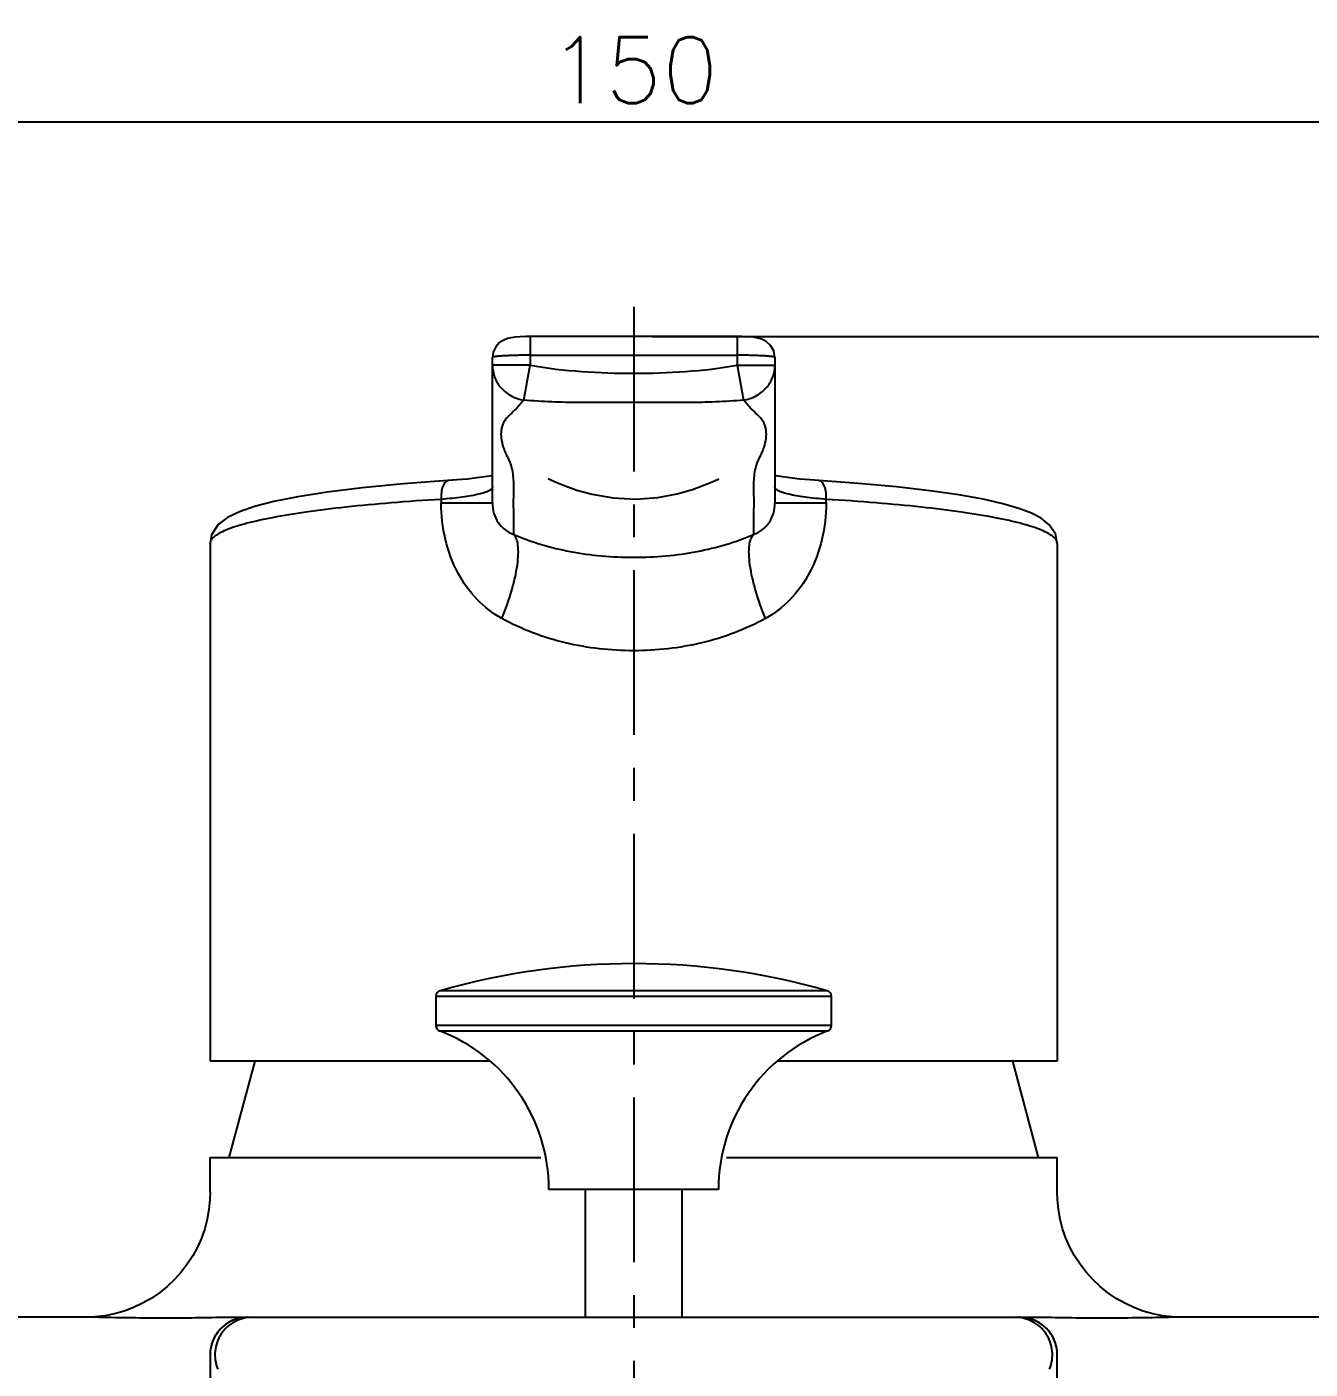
# Model space of a CAD drawing. Extents: x 38931 to 39525, y 15845 to 16265.
# Drawn here: x 39326.5 to 39394.7, y 15988 to 16059.3 of the extents above; entities that cross this region are included whole.
import ezdxf

# ---------------------------------------------------------------- set-up
doc = ezdxf.new("R2010")
doc.units = 0
doc.header["$LTSCALE"] = 7
doc.header["$MEASUREMENT"] = 0
doc.linetypes.add('CENTER', pattern=[2, 1.25, -0.25, 0.25, -0.25])
doc.layers.get('0').update_dxf_attribs({"color": 2, "linetype": 'CONTINUOUS'})
doc.layers.get('Defpoints').update_dxf_attribs({"linetype": 'CONTINUOUS'})
for name, color, linetype in [('08_ALL_FEATURES', 7, 'CONTINUOUS'), ('CL', 1, 'CENTER'), ('DIM', 2, 'CONTINUOUS'), ('DWG', 7, 'CONTINUOUS'), ('Make2D 표시선', 7, 'CONTINUOUS')]:
    doc.layers.add(name, color=color, linetype=linetype)
doc.styles.add('GHS', font='romans', dxfattribs={"bigfont": 'ghs'})
doc.dimstyles.new('DIM_WS01', dxfattribs={"dimtxt": 3.5, "dimasz": 3, "dimexe": 1, "dimexo": 1, "dimgap": 1, "dimtad": 1, "dimdec": 4, "dimzin": 9, "dimdsep": 46, "dimtxsty": 'GHS', "dimcen": -2, "dimclrd": 256, "dimclre": 256, "dimclrt": 256, "dimadec": 4, "dimazin": 2, "dimtfac": 1, "dimtdec": 4, "dimtix": 1, "dimtmove": 0, "dimatfit": 1, "dimfxl": 1, "dimtolj": 1, "dimtzin": 0, "dimlwd": -1, "dimlwe": -1, "dimarcsym": 0})

# ---------------------------------------------------------------- blocks, each defined once
blk = doc.blocks.new('*D3')
at = {"layer": 'Defpoints', "color": 0, "transparency": 16777216}
for p in [(39433.756, 16054.221), (39283.756, 15988.724), (39433.756, 15988.724)]:
    blk.add_point(p, dxfattribs=at)
at = {"layer": 'DIM', "transparency": 16777216}
for p, q in [((39283.756, 15989.724), (39283.756, 16055.221)), ((39433.756, 15989.724), (39433.756, 16055.221)), ((39286.756, 16054.221), (39430.756, 16054.221))]:
    blk.add_line(p, q, dxfattribs=at)
for points in [[(39286.756, 16054.721), (39286.756, 16053.721), (39283.756, 16054.221)], [(39430.756, 16054.721), (39430.756, 16053.721), (39433.756, 16054.221)]]:
    blk.add_solid(points, dxfattribs=at)
at = {"layer": 'DIM', "transparency": 16777216, "insert": (39358.756, 16056.971), "char_height": 3.5, "attachment_point": 5, "style": 'GHS'}
blk.add_mtext('\\A1;150', dxfattribs=at)
blk = doc.blocks.new('*D6')
at = {"layer": 'Defpoints', "color": 0, "transparency": 16777216}
for p in [(39358.756, 16042.826), (39470.388, 16042.826), (39428.999, 15960.724)]:
    blk.add_point(p, dxfattribs=at)
at = {"layer": 'DIM', "transparency": 16777216}
for p, q in [((39359.756, 16042.826), (39471.388, 16042.826)), ((39470.388, 15963.724), (39470.388, 16039.826)), ((39429.999, 15960.724), (39471.388, 15960.724))]:
    blk.add_line(p, q, dxfattribs=at)
for points in [[(39469.888, 16039.826), (39470.888, 16039.826), (39470.388, 16042.826)], [(39469.888, 15963.724), (39470.888, 15963.724), (39470.388, 15960.724)]]:
    blk.add_solid(points, dxfattribs=at)
at = {"layer": 'DIM', "transparency": 16777216, "insert": (39466.721, 16001.775), "char_height": 3.5, "attachment_point": 5, "rotation": 90, "style": 'GHS'}
blk.add_mtext('\\A1;(82.1)', dxfattribs=at)

msp = doc.modelspace()

# ---------------------------------------------------------------- linework, layer by layer
at = {"color": 2}
for p, q in [((39348.25697, 16007.78301), (39358.75633, 16007.78316)), ((39358.75633, 16008.07151), (39348.4766, 16008.07151)), ((39369.03605, 16008.07151), (39358.75633, 16008.07151)), ((39358.75633, 16007.78301), (39369.25568, 16007.78301)), ((39358.75633, 16006.21791), (39348.25697, 16006.21791)), ((39369.25568, 16006.21791), (39358.75633, 16006.21773)), ((39348.452, 16005.9376), (39358.75633, 16005.9376)), ((39358.75633, 16005.9376), (39369.06065, 16005.9376))]:
    msp.add_line(p, q, dxfattribs=at)
at = {"layer": '08_ALL_FEATURES', "color": 7, "linetype": 'Continuous'}
for p, q in [((39353.25612, 16042.82568), (39353.25611, 16041.29872)), ((39364.25612, 16042.82568), (39353.25612, 16042.82568)), ((39364.25612, 16042.82568), (39364.25614, 16041.29873)), ((39353.25612, 16041.82568), (39364.25613, 16041.82568)), ((39351.25617, 16041.70381), (39351.25612, 16041.70289)), ((39351.25612, 16033.98741), (39351.25612, 16041.70289)), ((39353.25611, 16041.29872), (39351.25612, 16041.29872)), ((39352.91432, 16039.44354), (39353.25611, 16041.29872)), ((39364.25613, 16041.29873), (39366.25612, 16041.29888)), ((39364.25614, 16041.29873), (39364.59798, 16039.44354)), ((39366.25612, 16041.70289), (39366.25612, 16041.70307)), ((39366.25612, 16041.70289), (39366.25612, 16033.98764)), ((39348.92093, 16035.16818), (39348.92084, 16035.16818)), ((39351.25612, 16034.82633), (39351.25611, 16034.82493)), ((39366.25613, 16034.82493), (39366.25612, 16034.82633)), ((39368.59127, 16035.16814), (39368.59118, 16035.16814)), ((39348.52885, 16034.17013), (39348.52885, 16033.9874)), ((39348.52885, 16033.9874), (39351.25612, 16033.98741)), ((39366.25612, 16033.98764), (39368.9834, 16033.98761)), ((39368.9834, 16033.98761), (39368.9834, 16034.17009)), ((39336.25612, 16031.81874), (39336.25614, 16031.81535)), ((39336.25612, 16031.81874), (39336.25612, 16004.32624)), ((39381.25612, 16031.81958), (39381.25612, 16004.32624)), ((39351.14285, 16004.32624), (39336.25612, 16004.32624)), ((39381.25612, 16004.32624), (39366.36981, 16004.32624))]:
    msp.add_line(p, q, dxfattribs=at)
for points in [[(39353.25612, 16042.82568), (39353.03439, 16042.82296), (39352.72373, 16042.80932), (39352.4575, 16042.78592), (39352.23893, 16042.75364), (39352.04944, 16042.70898), (39351.85137, 16042.63347), (39351.63259, 16042.49456), (39351.43161, 16042.275), (39351.29728, 16041.99073), (39351.25606, 16041.70379)], [(39366.25612, 16041.70306), (39366.19491, 16042.05035), (39366.02981, 16042.34266), (39365.80067, 16042.55289), (39365.56696, 16042.67386), (39365.35509, 16042.73695), (39365.12667, 16042.77692), (39364.845, 16042.8054), (39364.50633, 16042.82221), (39364.25612, 16042.82568)], [(39351.25612, 16035.43993), (39351.18437, 16035.42361), (39350.85245, 16035.36437), (39350.43489, 16035.30524), (39349.93666, 16035.24926), (39349.36425, 16035.19897), (39346.53273, 16034.99399)], [(39368.13475, 16035.19996), (39367.56505, 16035.2503), (39367.06911, 16035.30628), (39366.65353, 16035.36537), (39366.3234, 16035.42451), (39366.25612, 16035.43987)], [(39346.53273, 16034.99399), (39344.33455, 16034.78272), (39342.47464, 16034.55267), (39340.92315, 16034.30934), (39339.64874, 16034.05551), (39338.62075, 16033.79136), (39337.81392, 16033.51501), (39337.18863, 16033.21173), (39336.69487, 16032.83266), (39336.33996, 16032.28401), (39336.25599, 16031.81469)], [(39354.21571, 16035.2703), (39354.38399, 16035.19359), (39354.67551, 16035.06386), (39355.12378, 16034.87954), (39355.74383, 16034.65981), (39356.54746, 16034.43803)], [(39356.54746, 16034.43803), (39357.67542, 16034.24388), (39358.8716, 16034.18362), (39360.03165, 16034.26781), (39361.05979, 16034.46056), (39361.8758, 16034.69484), (39362.48107, 16034.91593), (39362.92414, 16035.10205), (39363.20449, 16035.22836), (39363.27852, 16035.26215)], [(39381.25613, 16031.81957), (39381.15226, 16032.33643), (39380.82996, 16032.82009), (39380.40442, 16033.16174), (39379.87988, 16033.43804), (39379.21471, 16033.69081), (39378.36902, 16033.93468), (39377.31211, 16034.17294), (39376.02368, 16034.40456), (39374.49199, 16034.62602), (39372.71217, 16034.83241), (39370.68755, 16035.01812), (39368.13475, 16035.19996)]]:
    msp.add_lwpolyline(points, dxfattribs=at)
for points, knots in [([(39353.25612, 16041.82568), (39353.12613, 16041.82569), (39352.8714, 16041.82417), (39352.50156, 16041.81741), (39352.16083, 16041.80651), (39351.86214, 16041.79202), (39351.6171, 16041.77454), (39351.45018, 16041.75675), (39351.35063, 16041.74107), (39351.30094, 16041.72935), (39351.27167, 16041.72045), (39351.25603, 16041.709), (39351.25606, 16041.70379)], [0, 0, 0, 0, 0.19374951, 0.37969514, 0.551319, 0.70191139, 0.82529653, 0.91773168, 0.95141527, 0.97630331, 0.99223417, 1, 1, 1, 1]), ([(39366.25612, 16041.70306), (39366.25613, 16041.7082), (39366.24132, 16041.71972), (39366.21257, 16041.72877), (39366.16403, 16041.74055), (39366.06532, 16041.75638), (39365.89889, 16041.77419), (39365.65393, 16041.79176), (39365.35493, 16041.80638), (39365.01335, 16041.81738), (39364.64229, 16041.82414), (39364.38654, 16041.82568), (39364.25613, 16041.82568)], [0, 0, 0, 0, 0.00766035, 0.02315851, 0.04749126, 0.0806991, 0.17282727, 0.29630766, 0.44692442, 0.61885252, 0.80564657, 1, 1, 1, 1]), ([(39351.25612, 16041.29875), (39351.25612, 16041.08677), (39351.33709, 16040.64221), (39351.69751, 16040.05408), (39352.25138, 16039.62604), (39352.69392, 16039.47948), (39352.91431, 16039.44349)], [0, 0, 0, 0, 0.23613637, 0.49096246, 0.75123741, 1, 1, 1, 1]), ([(39353.2561, 16041.29869), (39354.16113, 16041.13193), (39355.99457, 16040.92344), (39358.75612, 16040.83695), (39361.51767, 16040.92344), (39363.35112, 16041.13192), (39364.25615, 16041.29868)], [0, 0, 0, 0, 0.24996369, 0.50000001, 0.75003633, 1, 1, 1, 1]), ([(39364.59799, 16039.44349), (39364.81839, 16039.47949), (39365.26094, 16039.62607), (39365.81482, 16040.05416), (39366.17521, 16040.64234), (39366.25614, 16041.08692), (39366.25612, 16041.2989)], [0, 0, 0, 0, 0.24876609, 0.50904293, 0.76386787, 1, 1, 1, 1]), ([(39352.91434, 16039.44351), (39352.78826, 16039.28308), (39352.55472, 16039.02181), (39352.17011, 16038.65543), (39351.88881, 16038.35945), (39351.75978, 16038.05847), (39351.69994, 16037.77808), (39351.70608, 16037.3952), (39351.80123, 16037.00828), (39351.9236, 16036.69551), (39352.03136, 16036.46809), (39352.13131, 16036.25056), (39352.23889, 16035.97635), (39352.32611, 16035.63284), (39352.36753, 16035.21559), (39352.37382, 16034.7964), (39352.3653, 16034.37584), (39352.36203, 16033.95694), (39352.36671, 16033.54145), (39352.37222, 16032.99193), (39352.37772, 16032.58066), (39352.38315, 16032.3069)], [0, 0, 0, 0, 0.07978994, 0.13642983, 0.20860045, 0.2364093, 0.26335291, 0.32024743, 0.38431494, 0.41814953, 0.45147307, 0.48270056, 0.51175363, 0.5665723, 0.62060674, 0.67535556, 0.73044379, 0.78509818, 0.83916268, 0.89292549, 1, 1, 1, 1]), ([(39364.59792, 16039.44362), (39364.10093, 16039.39196), (39363.11305, 16039.33253), (39361.64286, 16039.30832), (39360.194, 16039.30581), (39358.75614, 16039.30667), (39357.31828, 16039.30581), (39355.86942, 16039.30832), (39354.39924, 16039.33254), (39353.41137, 16039.39196), (39352.91438, 16039.44362)], [0, 0, 0, 0, 0.12821922, 0.25372697, 0.37730666, 0.5000005, 0.62269429, 0.74627413, 0.87178173, 1, 1, 1, 1]), ([(39365.12922, 16032.30688), (39365.13475, 16032.58065), (39365.1398, 16032.99192), (39365.14593, 16033.54145), (39365.1499, 16033.95692), (39365.14735, 16034.37584), (39365.13842, 16034.79636), (39365.14483, 16035.21559), (39365.18618, 16035.63279), (39365.27351, 16035.97627), (39365.38099, 16036.25053), (39365.48084, 16036.46813), (39365.58878, 16036.6955), (39365.71094, 16037.00833), (39365.80624, 16037.39523), (39365.81236, 16037.77811), (39365.75246, 16038.05848), (39365.62341, 16038.35943), (39365.34219, 16038.65545), (39364.95755, 16039.0218), (39364.72402, 16039.28307), (39364.59793, 16039.4435)], [0, 0, 0, 0, 0.10707779, 0.16083501, 0.21491047, 0.26955124, 0.32464726, 0.37939099, 0.43343903, 0.48822421, 0.51730153, 0.54854105, 0.5818378, 0.61569869, 0.6797562, 0.73665207, 0.76359535, 0.79140195, 0.86357187, 0.92021033, 1, 1, 1, 1]), ([(39348.92085, 16035.16811), (39348.89256, 16035.16634), (39348.83116, 16035.14917), (39348.74885, 16035.08476), (39348.67512, 16034.98507), (39348.58897, 16034.7993), (39348.52976, 16034.52142), (39348.52296, 16034.28816), (39348.52882, 16034.17014)], [0, 0, 0, 0, 0.07386028, 0.16103596, 0.26752571, 0.39427334, 0.69205945, 1, 1, 1, 1]), ([(39351.25613, 16034.82495), (39351.25614, 16034.8077), (39351.24602, 16034.76971), (39351.20654, 16034.71875), (39351.14538, 16034.66955), (39351.02333, 16034.5989), (39350.81283, 16034.518), (39350.49634, 16034.43153), (39350.10048, 16034.35185), (39349.63254, 16034.27995), (39349.10077, 16034.21762), (39348.72552, 16034.18484), (39348.52882, 16034.17014)], [0, 0, 0, 0, 0.01800107, 0.03941683, 0.06626026, 0.09945615, 0.18615904, 0.30045647, 0.44156317, 0.60710677, 0.79423297, 1, 1, 1, 1]), ([(39368.98325, 16034.17009), (39368.78659, 16034.1848), (39368.41139, 16034.2176), (39367.87967, 16034.27995), (39367.41176, 16034.35185), (39367.01591, 16034.43153), (39366.69941, 16034.51799), (39366.48891, 16034.5989), (39366.36686, 16034.66954), (39366.30571, 16034.71875), (39366.26623, 16034.76971), (39366.2561, 16034.80769), (39366.25611, 16034.82495)], [0, 0, 0, 0, 0.2057462, 0.39286631, 0.55841305, 0.6995267, 0.8138305, 0.90053825, 0.933736, 0.96058095, 0.98199791, 1, 1, 1, 1]), ([(39368.98326, 16034.17009), (39368.98913, 16034.28811), (39368.98235, 16034.52138), (39368.92316, 16034.79925), (39368.83702, 16034.98502), (39368.76328, 16035.08472), (39368.68096, 16035.14913), (39368.61955, 16035.1663), (39368.59126, 16035.16807)], [0, 0, 0, 0, 0.30793218, 0.60570836, 0.73245396, 0.83894553, 0.92612815, 1, 1, 1, 1]), ([(39348.52882, 16034.17014), (39347.64295, 16034.1171), (39345.95259, 16033.99938), (39343.55693, 16033.77639), (39341.45001, 16033.51815), (39339.89519, 16033.26829), (39338.82639, 16033.04841), (39338.16112, 16032.88682), (39337.59236, 16032.72088), (39337.12213, 16032.55158), (39336.75226, 16032.37935), (39336.51164, 16032.22486), (39336.37658, 16032.0959), (39336.29, 16031.98199), (39336.25611, 16031.88154), (39336.25598, 16031.81874)], [0, 0, 0, 0, 0.20907379, 0.39915438, 0.56675802, 0.70907989, 0.76999209, 0.82378542, 0.87032204, 0.90951461, 0.94140007, 0.96632115, 0.97642979, 0.98520399, 1, 1, 1, 1]), ([(39351.7561, 16027.83918), (39351.27252, 16028.10295), (39350.36146, 16028.81862), (39349.32798, 16030.27476), (39348.67448, 16032.04587), (39348.52843, 16033.33296), (39348.52885, 16033.9874)], [0, 0, 0, 0, 0.22770455, 0.47019847, 0.72946946, 1, 1, 1, 1]), ([(39351.25612, 16033.9874), (39351.25598, 16033.79744), (39351.30537, 16033.42458), (39351.53911, 16032.92351), (39351.90942, 16032.53551), (39352.22011, 16032.36678), (39352.38315, 16032.3069)], [0, 0, 0, 0, 0.26476455, 0.51582812, 0.75793394, 1, 1, 1, 1]), ([(39365.12921, 16032.30689), (39365.2921, 16032.36718), (39365.603, 16032.53537), (39365.9731, 16032.92363), (39366.20697, 16033.42462), (39366.25626, 16033.79754), (39366.25612, 16033.9876)], [0, 0, 0, 0, 0.24206179, 0.48414995, 0.73512782, 1, 1, 1, 1]), ([(39368.98339, 16033.98762), (39368.9838, 16033.33304), (39368.838, 16032.04588), (39368.18407, 16030.27517), (39367.15137, 16028.81816), (39366.23922, 16028.10443), (39365.7564, 16027.83926)], [0, 0, 0, 0, 0.27059021, 0.52978912, 0.77229128, 1, 1, 1, 1]), ([(39381.25613, 16031.81957), (39381.25623, 16031.85001), (39381.24656, 16031.91371), (39381.20418, 16032.00607), (39381.13541, 16032.09685), (39380.99966, 16032.22539), (39380.75839, 16032.37988), (39380.38834, 16032.55197), (39379.9185, 16032.72153), (39379.35002, 16032.88751), (39378.68444, 16033.04885), (39377.61515, 16033.26837), (39376.06045, 16033.51834), (39373.95405, 16033.77666), (39371.55903, 16033.99939), (39369.86897, 16034.11702), (39368.98325, 16034.17009)], [0, 0, 0, 0, 0.00717202, 0.01492117, 0.02370692, 0.03383906, 0.05881926, 0.09072703, 0.12986654, 0.17635265, 0.23017704, 0.29114725, 0.43345269, 0.60095575, 0.79098261, 1, 1, 1, 1]), ([(39351.7561, 16027.83917), (39351.95065, 16028.31778), (39352.20787, 16029.03846), (39352.4587, 16029.99481), (39352.58357, 16030.6487), (39352.63935, 16031.22227), (39352.62792, 16031.69455), (39352.55164, 16032.05534), (39352.44593, 16032.24343), (39352.38315, 16032.3069)], [0, 0, 0, 0, 0.33375382, 0.49317547, 0.63838968, 0.76331932, 0.8648689, 0.94232908, 1, 1, 1, 1]), ([(39352.38315, 16032.3069), (39353.34022, 16031.89017), (39354.89814, 16031.44129), (39357.05353, 16031.14229), (39358.75632, 16031.06465), (39360.45918, 16031.14237), (39362.61447, 16031.44166), (39364.17223, 16031.89041), (39365.12919, 16032.30688)], [0, 0, 0, 0, 0.23998782, 0.36877943, 0.50000717, 0.63125216, 0.76006075, 1, 1, 1, 1]), ([(39365.75641, 16027.83927), (39365.56184, 16028.31787), (39365.30459, 16029.03852), (39365.05371, 16029.99485), (39364.92881, 16030.64872), (39364.87301, 16031.22227), (39364.88442, 16031.69454), (39364.96069, 16032.05532), (39365.06639, 16032.24341), (39365.12917, 16032.30687)], [0, 0, 0, 0, 0.33375687, 0.49317863, 0.63839227, 0.76332095, 0.86486951, 0.94232899, 1, 1, 1, 1]), ([(39365.7564, 16027.83926), (39365.22613, 16027.54773), (39364.12098, 16027.04166), (39361.79716, 16026.33467), (39358.75621, 16025.99057), (39355.7155, 16026.33478), (39353.39154, 16027.04122), (39352.2864, 16027.54739), (39351.7561, 16027.83918)], [0, 0, 0, 0, 0.12484392, 0.24976892, 0.50000101, 0.75023257, 0.87512381, 1, 1, 1, 1])]:
    msp.add_open_spline(points, degree=3, knots=knots, dxfattribs=at)
at = {"layer": 'CL'}
msp.add_line((39358.75612, 16044.40427), (39358.75612, 15933.88869), dxfattribs=at)
at = {"layer": 'DWG', "linetype": 'Continuous'}
for p, q in [((39336.25746, 15997.36387), (39336.25712, 15999.21593)), ((39336.25724, 15999.21593), (39353.81914, 15999.21911)), ((39363.69351, 15999.21911), (39381.25501, 15999.21593)), ((39381.25479, 15997.36387), (39381.25501, 15999.21593)), ((39381.25479, 15997.36404), (39381.25479, 15997.36387)), ((39330.34244, 15990.72408), (39285.75612, 15990.72408)), ((39330.14623, 15990.74493), (39329.62081, 15990.72408)), ((39330.67098, 15990.80766), (39330.14623, 15990.74493)), ((39336.90513, 15990.72408), (39380.60711, 15990.72408)), ((39379.27062, 15990.72403), (39379.23737, 15990.72408)), ((39431.75612, 15990.72408), (39387.1698, 15990.72408)), ((39387.89143, 15990.72408), (39387.36601, 15990.74493)), ((39336.25612, 15988.72451), (39336.25612, 15986.90803)), ((39381.25612, 15986.90803), (39381.25611, 15988.73066))]:
    msp.add_line(p, q, dxfattribs=at)
for points in [[(39336.2593, 15997.36404), (39336.24835, 15996.97928), (39336.19737, 15996.45586), (39336.10501, 15995.93809), (39335.97169, 15995.42854), (39335.79824, 15994.93063), (39335.58536, 15994.44747), (39335.33439, 15993.9819), (39335.0468, 15993.5374), (39334.7244, 15993.11694), (39334.36946, 15992.7233), (39333.98406, 15992.35927), (39333.57082, 15992.02703), (39333.1325, 15991.72883), (39332.67193, 15991.46679), (39332.19249, 15991.24239), (39331.69707, 15991.05712), (39331.1888, 15990.91194), (39330.67098, 15990.80766)], [(39387.36601, 15990.74493), (39386.84127, 15990.80766), (39386.32344, 15990.91194), (39385.81517, 15991.05712), (39385.31975, 15991.24239), (39384.84032, 15991.46679), (39384.37974, 15991.72883), (39383.94142, 15992.02703), (39383.52818, 15992.35927), (39383.14278, 15992.7233), (39382.78785, 15993.11694), (39382.46544, 15993.5374), (39382.17786, 15993.9819), (39381.92688, 15994.44747), (39381.714, 15994.93063), (39381.54055, 15995.42854), (39381.40723, 15995.93809), (39381.31488, 15996.45586), (39381.26389, 15996.97928), (39381.25294, 15997.36404)], [(39338.24037, 15990.72402), (39338.10477, 15990.71834), (39337.97117, 15990.70368), (39337.84071, 15990.68046), (39337.71395, 15990.64919), (39337.59162, 15990.61046), (39337.47394, 15990.56478), (39337.36103, 15990.5126), (39337.25326, 15990.45447), (39337.15077, 15990.39088), (39337.05382, 15990.32235), (39336.9625, 15990.24938), (39336.87694, 15990.17248), (39336.79718, 15990.0921), (39336.72325, 15990.00873), (39336.65513, 15989.92277), (39336.59281, 15989.83468), (39336.53622, 15989.74484), (39336.48529, 15989.65369), (39336.4399, 15989.56156), (39336.39999, 15989.46891), (39336.36539, 15989.37611), (39336.33597, 15989.28357), (39336.31157, 15989.19176), (39336.29191, 15989.10074), (39336.27669, 15989.01016), (39336.26589, 15988.92154), (39336.25924, 15988.83579), (39336.25635, 15988.75411), (39336.25613, 15988.72812)], [(39381.25611, 15988.73071), (39381.25543, 15988.77667), (39381.25116, 15988.86491), (39381.2425, 15988.95714), (39381.22906, 15989.05201), (39381.2105, 15989.14883), (39381.18673, 15989.24633), (39381.15743, 15989.34461), (39381.12228, 15989.44343), (39381.08111, 15989.54226), (39381.03377, 15989.64058), (39380.9801, 15989.73795), (39380.92, 15989.83383), (39380.85335, 15989.92777), (39380.78011, 15990.01926), (39380.70021, 15990.10778), (39380.61367, 15990.19278), (39380.5205, 15990.27371), (39380.42081, 15990.34997), (39380.31471, 15990.42096), (39380.20242, 15990.48604), (39380.08415, 15990.54462), (39379.96031, 15990.59601), (39379.83107, 15990.63966), (39379.69674, 15990.67494), (39379.55805, 15990.70116), (39379.41553, 15990.71772), (39379.27062, 15990.72403)]]:
    msp.add_lwpolyline(points, dxfattribs=at)
for centre, start, end in [((39338.25612, 15988.72408), 89.9710419, 179.9938985), ((39379.25612, 15988.72408), 0.1886411, 90.0289581)]:
    msp.add_arc(centre, 2, start, end, dxfattribs=at)
for points, knots in [([(39330.34244, 15990.72408), (39330.91885, 15990.72415), (39332.07921, 15990.70647), (39333.78806, 15990.68644), (39335.39929, 15990.70011), (39336.42628, 15990.72415), (39336.90498, 15990.72408)], [0, 0, 0, 0, 0.26348461, 0.53046262, 0.78117911, 1, 1, 1, 1]), ([(39338.49958, 15990.72408), (39338.33799, 15990.72408), (39338.01317, 15990.68372), (39337.40657, 15990.44914), (39336.78297, 15989.88404), (39336.50135, 15989.09039), (39336.51508, 15988.4371), (39336.60069, 15988.11897), (39336.66179, 15987.96817)], [0, 0, 0, 0, 0.12492605, 0.24994794, 0.49874356, 0.74835768, 0.87420474, 1, 1, 1, 1]), ([(39380.85045, 15987.96817), (39380.91155, 15988.11897), (39380.99716, 15988.4371), (39381.01089, 15989.09039), (39380.72927, 15989.88404), (39380.10567, 15990.44914), (39379.49908, 15990.68372), (39379.17425, 15990.72408), (39379.01266, 15990.72408)], [0, 0, 0, 0, 0.12579528, 0.25164235, 0.50125648, 0.75005209, 0.87507397, 1, 1, 1, 1]), ([(39380.60727, 15990.72408), (39381.08596, 15990.72415), (39382.11295, 15990.70011), (39383.72419, 15990.68644), (39385.43304, 15990.70647), (39386.5934, 15990.72415), (39387.1698, 15990.72408)], [0, 0, 0, 0, 0.21882089, 0.46953738, 0.73651539, 1, 1, 1, 1])]:
    msp.add_open_spline(points, degree=3, knots=knots, dxfattribs=at)
at = {"layer": 'Make2D 표시선'}
for p, q in [((39348.25633, 16007.78301), (39348.25633, 16006.21791)), ((39369.038, 16008.07168), (39369.03771, 16008.07177)), ((39369.25633, 16006.21791), (39369.25633, 16007.78301)), ((39348.45, 16005.93739), (39348.45028, 16005.93728)), ((39338.62705, 16004.32629), (39337.25778, 15999.21611)), ((39380.25778, 15999.21611), (39378.88853, 16004.32623)), ((39363.25633, 15997.50872), (39354.25633, 15997.50872)), ((39356.20633, 15990.72359), (39356.20633, 15997.50872)), ((39361.30633, 15997.50872), (39361.30633, 15990.72456))]:
    msp.add_line(p, q, dxfattribs=at)
for centre, radius, start, end in [((39358.75633, 15972.00871), 37.50001, 90.0001991, 105.9102321), ((39358.75632, 15972.00871), 37.50001, 74.0897675, 89.9997941), ((39348.55596, 16007.78301), 0.3, 105.9130321, 179.9989587), ((39368.95669, 16007.78301), 0.3, 0.0006973, 74.087255), ((39348.55595, 16006.21792), 0.3, 180.0008766, 249.1290794), ((39368.95669, 16006.21792), 0.30001, 290.8712474, 359.9988519), ((39345.2355, 15997.50872), 9.02083, 359.9999804, 69.1128869), ((39372.27716, 15997.50872), 9.02083, 110.8871322, 179.9999992)]:
    msp.add_arc(centre, radius, start, end, dxfattribs=at)

# ---------------------------------------------------------------- dimensions: what is measured, and where the dimension line sits
at = {"layer": 'DIM'}
dim = msp.add_linear_dim(base=(39433.75612, 16054.22139), p1=(39283.75612, 15988.72398), p2=(39433.75612, 15988.72397), dimstyle='DIM_WS01', dxfattribs=at)
dim.commit()
dim.dimension.update_dxf_attribs({"geometry": '*D3', "text_midpoint": (39358.75612, 16056.97139)})
dim = msp.add_linear_dim(base=(39470.38806, 16042.82568), p1=(39428.99875, 15960.72408), p2=(39358.75612, 16042.82568), angle=90, text='(82.1)', dimstyle='DIM_WS01', dxfattribs=at)
dim.commit()
dim.dimension.update_dxf_attribs({"geometry": '*D6', "text_midpoint": (39466.7214, 16001.77488)})

doc.saveas('drawing.dxf')
